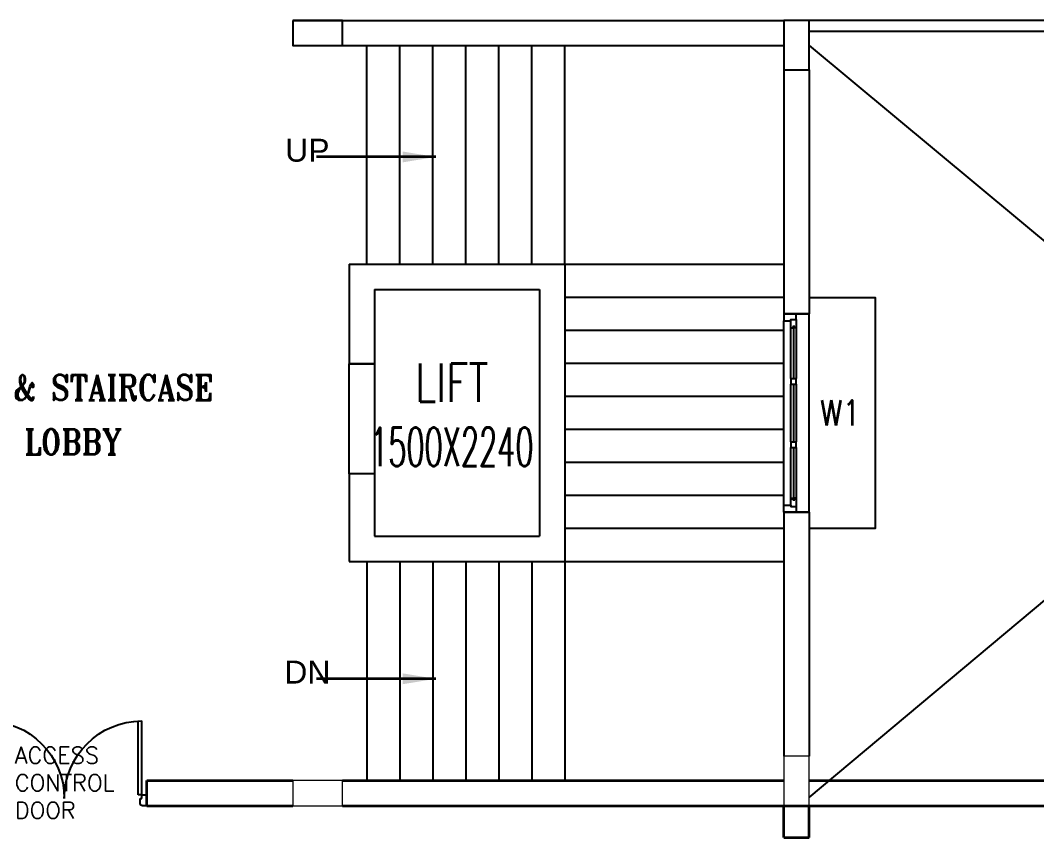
# Model space of a CAD drawing. Extents: x 2982526 to 3410143, y -1442121 to -1332990.
# Drawn here: x 3082421 to 3091659, y -1368420 to -1360995 of the extents above; entities that cross this region are included whole.
import ezdxf
from ezdxf.enums import TextEntityAlignment as Align

# ---------------------------------------------------------------- set-up
doc = ezdxf.new("R2010")
doc.units = 0
doc.header["$MEASUREMENT"] = 0
doc.linetypes.add('1', pattern=[0, 0, 0])
doc.layers.get('0').update_dxf_attribs({"color": 6, "linetype": '1'})
doc.layers.add('Column', color=162, linetype='Continuous', lineweight=13)
doc.layers.add('WALL', color=7, linetype='1', lineweight=35)
for name, color, linetype in [('DOOR', 40, 'Continuous'), ('Plan', 44, 'Continuous'), ('stairscas', 7, 'Continuous'), ('TEXT', 5, '1')]:
    doc.layers.add(name, color=color, linetype=linetype)
doc.styles.add('ARI', font='arial.ttf')
doc.styles.add('ROMANS', font='romans.shx')
doc.styles.add('RT', font='romant.shx')
doc.dimstyles.new('MM', dxfattribs={"dimscale": 0, "dimtxt": 230, "dimasz": 60, "dimexe": 100, "dimexo": 0.0625, "dimgap": 25, "dimtad": 0, "dimdec": 0, "dimzin": 0, "dimdsep": 46, "dimtxsty": 'ROMANS', "dimblk": 'OBLIQUE', "dimcen": 0.09, "dimdle": 100, "dimclrd": 5, "dimclre": 5, "dimclrt": 6, "dimadec": 0, "dimazin": 0, "dimtfac": 1, "dimtdec": 0, "dimtofl": 0, "dimtmove": 1, "dimatfit": 3, "dimfxl": 1, "dimfrac": 2, "dimtolj": 1, "dimtzin": 0, "dimarcsym": 0})

# ---------------------------------------------------------------- blocks, each defined once
blk = doc.blocks.new('ddoor')
at = {"layer": 'DOOR', "lineweight": 25}
for p, q in [((50, 0), (-50, 0)), ((-50, 0), (-50, -45)), ((50, -45), (50, 0)), ((-50, -45), (-47.5, -45)), ((-35, -60), (-35, -57.5)), ((-35, -60), (15, -60)), ((15, -60), (15, -45)), ((15, -45), (50, -45)), ((50, -45), (720, -45)), ((50, -45), (50, -80)), ((50, -80), (720, -80)), ((-50, -1500), (-50, -1455)), ((-50, -1455), (-47.5, -1455)), ((-35, -1440), (-35, -1442.5)), ((-35, -1440), (15, -1440)), ((15, -1440), (15, -1455)), ((15, -1455), (50, -1455)), ((50, -1420), (720, -1420)), ((50, -1455), (50, -1420)), ((50, -1455), (720, -1455)), ((50, -1455), (50, -1500)), ((50, -1500), (-50, -1500)), ((50, -1500), (-50, -1500))]:
    blk.add_line(p, q, dxfattribs=at)
for centre, start, end in [((-35, -45), 180, 270), ((-35, -1455), 90, 180)]:
    blk.add_arc(centre, 12.5, start, end, dxfattribs=at)
at = {"layer": 'DOOR', "color": 146, "lineweight": 25, "true_color": 0x105689}
for centre, start, end in [((15, -45), 270, 0), ((15, -1455), 0, 90)]:
    blk.add_arc(centre, 705, start, end, dxfattribs=at)
blk = doc.blocks.new('_Oblique')
at = {"color": 0, "linetype": 'ByBlock', "lineweight": -2}
blk.add_line((-0.5, -0.5), (0.5, 0.5), dxfattribs=at)
blk = doc.blocks.new('6w')
at = {"layer": 'Plan', "color": 8}
for p, q in [((-36, 9.2), (-36, 0)), ((-36, 9.2), (36, 9.2)), ((36, 9.2), (36, 0)), ((-31, 4), (-31.5, 4)), ((-31.5, 3.25), (-31.5, 4)), ((-31, 4.5), (-31, 4)), ((-12.5, 2.5), (-12.5, 4.5)), ((-12.5, 4.5), (-10.5, 4.5)), ((-10.5, 2.5), (-10.5, 4.5)), ((10.5, 4.5), (12.5, 4.5)), ((10.5, 2.5), (10.5, 4.5)), ((12.5, 2.5), (12.5, 4.5)), ((34, 4.5), (12.5, 4.5)), ((31, 4.5), (31, 4)), ((31, 4), (31.5, 4)), ((31.5, 4), (31.5, 3.25)), ((-33.5, 2.5), (-12.5, 2.5)), ((-33.5, 0), (33.5, 0)), ((-31.5, 3.61), (-12.5, 3.61)), ((-31.5, 3.25), (-31, 3.25)), ((-31, 2.5), (-31, 3.25)), ((-10.5, 2.5), (-12.5, 2.5)), ((-10.5, 3.61), (10.5, 3.61)), ((-10.5, 2.5), (10.5, 2.5)), ((12.5, 2.5), (10.5, 2.5)), ((12.5, 3.61), (31.5, 3.61)), ((12.5, 2.5), (33.5, 2.5)), ((31.5, 3.25), (31, 3.25)), ((31, 2.5), (31, 3.25))]:
    blk.add_line(p, q, dxfattribs=at)
for points in [[(-34, 4.5), (-36, 4.5), (-36, 0), (-33.5, 0), (-33.5, 2.5), (-34, 2.5), (-34, 4.5)], [(34, 4.5), (36, 4.5), (36, 0), (33.5, 0), (33.5, 2.5), (34, 2.5), (34, 4.5)]]:
    blk.add_lwpolyline(points, close=True, dxfattribs=at)
for points in [[(-12.5, 4.5), (-34, 4.5)], [(10.5, 4.5), (-10.5, 4.5)]]:
    blk.add_lwpolyline(points, dxfattribs=at)
blk = doc.blocks.new('Q5YYYU')
at = {"layer": 'Column'}
for points in [[(26013.2393, 7690), (25783.2393, 7690), (25783.2393, 7240), (26013.2393, 7240)], [(21320.1376, 7470), (21320.1376, 7240), (21770.1376, 7240), (21770.1376, 7470)]]:
    blk.add_lwpolyline(points, close=True, dxfattribs=at)
at = {"layer": 'stairscas', "color": 251, "ltscale": 500}
for p, q in [((21320.1376, 14375), (25783.2393, 14375)), ((34129.8092, 14375), (26013.2393, 14375)), ((34129.8092, 14275), (26013.2393, 14275)), ((21320.1376, 14145), (25783.2393, 14145)), ((21993.2393, 12160), (21993.2393, 14145)), ((22293.2393, 12160), (22293.2393, 14145)), ((22593.2393, 12160), (22593.2393, 14145)), ((22893.2393, 12160), (22893.2393, 14145)), ((23193.2393, 12160), (23193.2393, 14145)), ((23493.2393, 12160), (23493.2393, 14145)), ((23793.2393, 12160), (23793.2393, 14145)), ((26013.2393, 14145), (34114.693, 7406.1177)), ((26013.2393, 7315), (34160.9176, 14139.848)), ((25783.2393, 13925), (25783.2393, 11707.5)), ((26013.2393, 13925), (26013.2393, 11707.5)), ((21833.2393, 12160), (23793.2393, 12160)), ((21833.2393, 12160), (21833.2393, 11255.4679)), ((23793.2393, 12160), (23793.2393, 9460)), ((23793.2393, 12160), (25783.2393, 12160)), ((22063.2393, 11930), (23563.2393, 11930)), ((22063.2393, 11930), (22063.2393, 11255.4679)), ((23563.2393, 11930), (23563.2393, 9690)), ((23793.2393, 11860), (25783.2393, 11860)), ((25783.2393, 11707.5), (26013.2393, 11707.5)), ((23793.2393, 11560), (25783.2393, 11560)), ((22063.2393, 11255.4679), (21833.2393, 11255.4679)), ((23793.2393, 11260), (25783.2393, 11260)), ((23793.2393, 10960), (25783.2393, 10960)), ((23793.2393, 10660), (25783.2393, 10660)), ((23793.2393, 10360), (25783.2393, 10360)), ((21833.2393, 10255.4679), (21833.2393, 9460)), ((22063.2393, 10255.4679), (21833.2393, 10255.4679)), ((22063.2393, 10255.4679), (22063.2393, 9690)), ((23793.2393, 10060), (25783.2393, 10060)), ((25783.2393, 9907.5), (26013.2393, 9907.5)), ((25783.2393, 9907.5), (25783.2393, 7690)), ((26013.2393, 9907.5), (26013.2393, 7690)), ((23793.2393, 9760), (25783.2393, 9760)), ((22063.2393, 9690), (23563.2393, 9690)), ((21833.2393, 9460), (23793.2393, 9460)), ((21993.2393, 9460), (21993.2393, 7470)), ((22293.2393, 9460), (22293.2393, 7470)), ((22593.2393, 9460), (22593.2393, 7470)), ((22893.2393, 9460), (22893.2393, 7470)), ((23193.2393, 9460), (23193.2393, 7470)), ((23493.2393, 9460), (23493.2393, 7470)), ((23793.2393, 9460), (23793.2393, 7470)), ((23793.2393, 9460), (25783.2393, 9460))]:
    blk.add_line(p, q, dxfattribs=at)
for points in [[(21320.1376, 14375), (21320.1376, 14145), (21770.1376, 14145), (21770.1376, 14375)], [(26013.2393, 14375), (25783.2393, 14375), (25783.2393, 13925), (26013.2393, 13925)], [(21833.2393, 11255.4679), (22063.2393, 11255.4679), (22063.2393, 10255.4679), (21833.2393, 10255.4679)]]:
    blk.add_lwpolyline(points, close=True, dxfattribs=at)
blk.add_lwpolyline([(26013.2392, 11857.5), (26613.2393, 11857.5), (26613.2393, 9757.5), (26013.2392, 9757.5)], dxfattribs=at)
at = {"layer": 'WALL', "color": 8}
for p, q in [((19993.2862, 7240), (19993.2862, 7470)), ((19993.2862, 7470), (21320.1376, 7470)), ((21770.1376, 7470), (25783.2393, 7470)), ((26013.2393, 7470), (34138.6381, 7470)), ((19993.2862, 7240), (21320.1376, 7240)), ((21770.1376, 7240), (34144.5873, 7240)), ((25783.2393, 6949.6716), (25783.2393, 7240)), ((26013.2393, 6949.6716), (26013.2393, 7235.1752)), ((25783.2393, 6949.6716), (26013.2393, 6949.6716))]:
    blk.add_line(p, q, dxfattribs=at)
at = {"layer": 'WALL', "color": 8, "linetype": 'ByBlock'}
blk.add_line((25783.2393, 6949.6716), (26013.2393, 6949.6716), dxfattribs=at)
at = {"layer": 'stairscas', "color": 251, "ltscale": 500, "xscale": -25, "yscale": 25, "zscale": 24.99999999999242, "rotation": 270}
blk.add_blockref('6w', (25783.2393, 10807.5), dxfattribs=at)
at = {"layer": 'WALL', "xscale": -1, "rotation": 270}
blk.add_blockref('ddoor', (19993.2862, 7290), dxfattribs=at)
at = {"layer": 'stairscas', "color": 251, "ltscale": 500, "style": 'ARI'}
for s, p in [('UP', (21452.1334, 13090.862)), ('DN', (21452.1334, 8349.8646))]:
    blk.add_text(s, height=208.08, dxfattribs=at).set_placement(p, align=Align.CENTER)
at = {"layer": 'stairscas', "color": 251, "ltscale": 500, "width": 0.85}
for s, style, p in [('LIFT & STAIRCASE', 'RT', (19324.1564, 10923.9606)), ('W1', 'ROMANS', (26296.5734, 10695.3194)), ('LOBBY', 'RT', (19324.1564, 10430.4817))]:
    blk.add_text(s, height=230, dxfattribs=dict(at, style=style)).set_placement(p, align=Align.CENTER)
at = {"layer": 'stairscas', "color": 251, "ltscale": 500, "insert": (22765.4248, 10325.1697), "char_height": 350, "width": 1732.234699, "attachment_point": 8, "style": 'ROMANS'}
blk.add_mtext('{\\W0.75;LIFT\\P\\W0.55;1500X2240}', dxfattribs=at)
at = {"layer": 'TEXT', "color": 8, "insert": (18793.5492, 7773.3739), "char_height": 150, "attachment_point": 1, "style": 'ROMANS'}
blk.add_mtext_dynamic_manual_height_columns('ACCESS CONTROL DOOR', width=1212.859684, gutter_width=1000, heights=[0], dxfattribs=at)
at = {"layer": 'stairscas', "color": 251, "ltscale": 500}
for points in [[(22618.7866, 13133.9519), (21534.1452, 13133.9519)], [(22618.7866, 8392.9545), (21534.1452, 8392.9545)]]:
    blk.add_leader(points, dimstyle='MM', override={"dimscale": 1, "dimasz": 300, "dimclrd": 256}, dxfattribs=at)

msp = doc.modelspace()

# ---------------------------------------------------------------- block references
at = {"layer": 'WALL', "color": 240, "true_color": 0xed1f24}
msp.add_blockref('Q5YYYU', (3063577.6, -1375369.8), dxfattribs=at)

doc.saveas('drawing.dxf')
